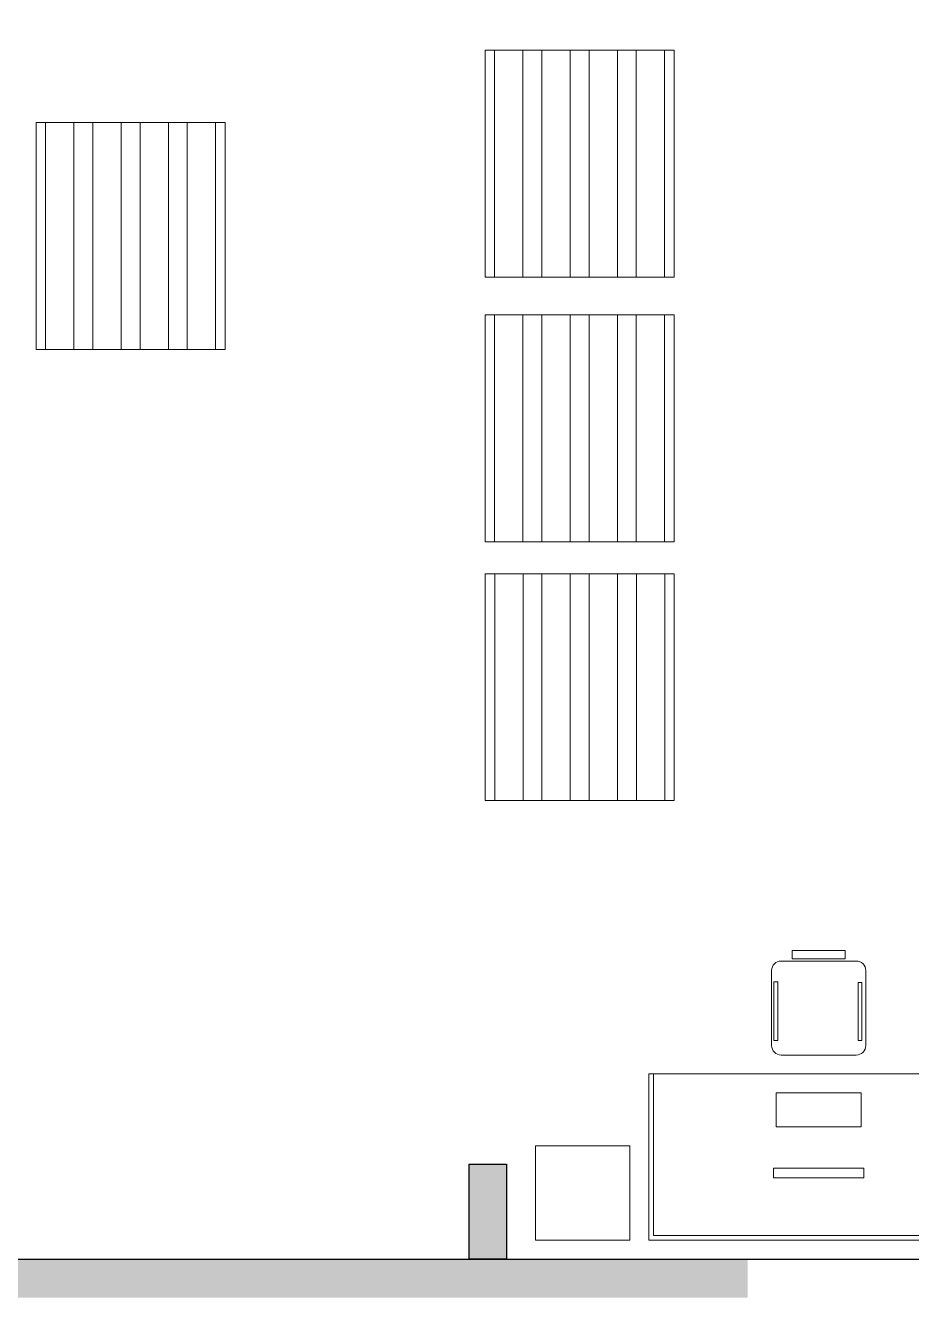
# Model space of a CAD drawing. Header units: millimetres. Extents: x 106 to 150.3, y 96.8 to 110.4.
# Drawn here: x 128.59 to 133.28, y 97.55 to 104.28 of the extents above; entities that cross this region are included whole.
import ezdxf

# ---------------------------------------------------------------- set-up
doc = ezdxf.new("R2010")
doc.units = ezdxf.units.MM
doc.layers.add('Hatch Muros', color=8, linetype='Continuous', true_color=0x817e7e)
doc.layers.add('Mobiliario', color=252, linetype='Continuous', lineweight=15)

# ---------------------------------------------------------------- blocks, each defined once
blk = doc.blocks.new('A$C5AA56A8C')
for p, q in [((0, 1.2), (1, 1.2)), ((0, 0), (0, 1.2)), ((0.05, 1.2), (0.05, 0)), ((0.2, 0), (0.2, 1.2)), ((0.3, 1.2), (0.3, 0)), ((0.45, 0), (0.45, 1.2)), ((0.55, 1.2), (0.55, 0)), ((0.7, 0), (0.7, 1.2)), ((0.8, 1.2), (0.8, 0)), ((0.95, 0), (0.95, 1.2)), ((1, 1.2), (1, 0)), ((1, 0), (0, 0)), ((0.1, 0), (0.25, 0))]:
    blk.add_line(p, q)
blk = doc.blocks.new('IRI-OCASA-Layout R 9$0$OCA_SILLA')
at = {"linetype": 'Continuous'}
for p, q in [((0.1049, 0.4983), (0.5023, 0.4983)), ((0.0549, 0.05), (0.0549, 0.4483)), ((0.5523, 0.4483), (0.5523, 0.05)), ((0.5023, 0), (0.1049, 0))]:
    blk.add_line(p, q, dxfattribs=at)
for points in [[(0.1654, 0.4663), (0.1654, 0.4876), (0.4749, 0.4876), (0.4749, 0.4663)], [(0, 0.1087), (0, 0.3889), (0.0427, 0.3889), (0.0427, 0.1087)], [(0.1681, 0.0207), (0.1681, 0.0394), (0.4749, 0.0394), (0.4749, 0.0207)]]:
    blk.add_lwpolyline(points, close=True, dxfattribs=at)
for centre, start, end in [((0.1049, 0.4483), 90, 180), ((0.5023, 0.4483), 0, 90), ((0.1049, 0.05), 180, 270), ((0.5023, 0.05), 270, 0)]:
    blk.add_arc(centre, 0.05, start, end, dxfattribs=at)
blk = doc.blocks.new('mesa_trabajo_1.80x.83')
blk.add_lwpolyline([(0, 0.88), (-1.8, 0.88), (-1.8, 0), (0, 0)], close=True)
blk.add_lwpolyline([(-1.775, 0.88), (-1.775, 0.025), (-0.025, 0.025), (-0.025, 0.88)])

msp = doc.modelspace()

# ---------------------------------------------------------------- linework, layer by layer
msp.add_lwpolyline([(150.131047, 110.251896), (116.935143, 110.251896), (116.935143, 97.748308), (150.131047, 97.748308)], close=True)
at = {"layer": 'Hatch Muros'}
msp.add_lwpolyline([(130.937206, 98.249969), (131.13406, 98.249969), (131.13406, 97.748308), (130.937206, 97.748308)], close=True, dxfattribs=at)
for points in [[(131.13406, 98.249969), (130.937206, 98.249969), (131.13406, 97.748308)], [(130.937206, 98.249969), (131.13406, 97.748308), (130.937206, 97.748308)], [(132.410439, 97.748308), (124.910921, 97.748308), (132.410439, 97.545103)], [(124.910921, 97.748308), (132.410439, 97.545103), (124.910921, 97.545103)]]:
    msp.add_solid(points, dxfattribs=at)
at = {"layer": 'Mobiliario'}
msp.add_lwpolyline([(132.562112, 98.628308), (133.012112, 98.628308), (133.012112, 98.448308), (132.562112, 98.448308), (132.562112, 98.628308)], dxfattribs=at)
for points in [[(131.787112, 98.348308), (131.287112, 98.348308), (131.287112, 97.848308), (131.787112, 97.848308)], [(132.548404, 98.22935), (133.025819, 98.22935), (133.025819, 98.17935), (132.548404, 98.17935)]]:
    msp.add_lwpolyline(points, close=True, dxfattribs=at)

# ---------------------------------------------------------------- block references
at = {"layer": 'Mobiliario', "rotation": 180}
for p in [(132.02122, 104.14411), (129.644194, 103.76163), (132.02122, 102.74411), (132.021585, 101.374072)]:
    msp.add_blockref('A$C5AA56A8C', p, dxfattribs=at)
at = {"layer": 'Mobiliario', "extrusion": (0, 0, -1), "zscale": -1, "rotation": 270}
msp.add_blockref('IRI-OCASA-Layout R 9$0$OCA_SILLA', (-133.036262, 99.380608), dxfattribs=at)
at = {"layer": 'Mobiliario', "xscale": -1, "rotation": 360}
msp.add_blockref('mesa_trabajo_1.80x.83', (131.887112, 97.848308), dxfattribs=at)

doc.saveas('drawing.dxf')
